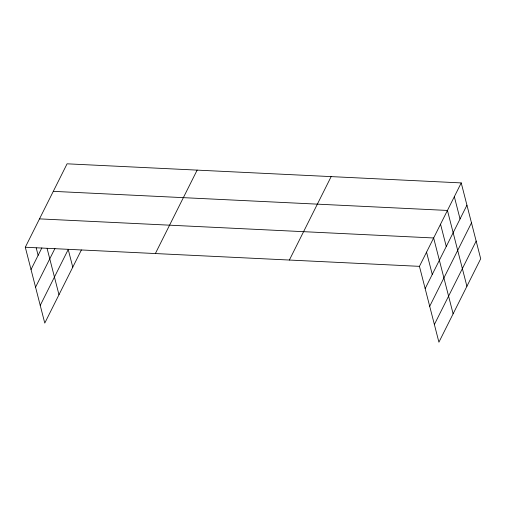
<?xml version="1.0" encoding="UTF-8"?>
<svg xmlns="http://www.w3.org/2000/svg" width="506" height="506" viewBox="0 0 506 506"><rect width="100%" height="100%" fill="white"/><g stroke="black" fill="none" stroke-linecap="round" stroke-linejoin="round"><path stroke-width="0.76" d="M81.384 249.983L44.775 323.087L25.3 247.244L67.083 163.817L461.225 182.913L480.7 258.756L438.917 342.182L419.442 266.346L461.225 182.913M31.018 269.521L41.846 247.908M35.559 287.199L54.933 248.509M40.233 305.409L68.228 249.509L72.769 267.187M155.367 253.55L197.15 170.117M289.375 260.04L331.158 176.613M425.16 288.616L466.943 205.189M429.702 306.294L471.484 222.861M434.376 324.51L476.159 241.077M53.294 191.35L447.437 210.445L466.911 286.288M39.506 218.877L433.648 237.978L453.123 313.821M25.3 247.244L419.442 266.346M454.331 196.676L460.049 218.953M440.543 224.209L446.26 246.485M426.545 252.159L432.263 274.435M47.115 248.522L58.981 294.72M36.217 247.915L38.121 255.334"/></g></svg>
